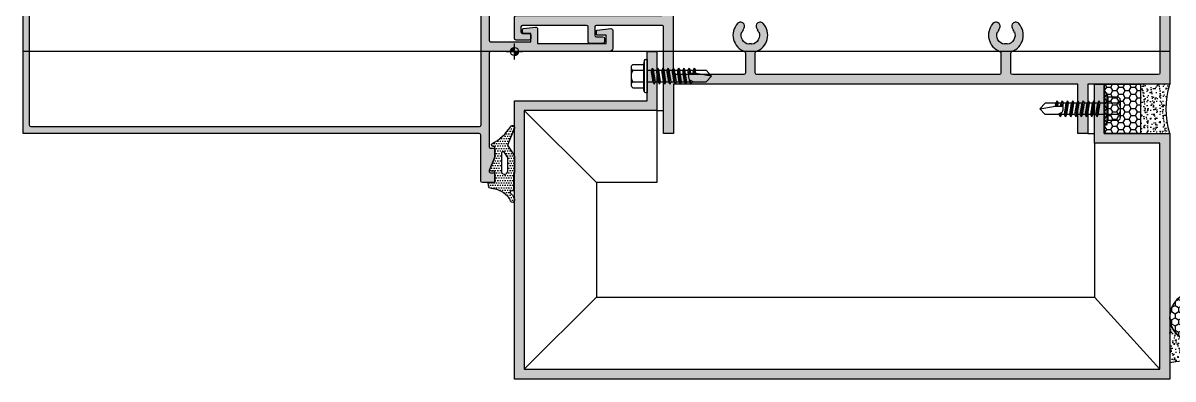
# Model space of a CAD drawing. Header units: millimetres. Extents: x 434053 to 1059003, y -2417481 to 936527.
# Drawn here: x 658661.3 to 659012.4, y -2246851.7 to -2246743 of the extents above; entities that cross this region are included whole.
import ezdxf

# ---------------------------------------------------------------- set-up
doc = ezdxf.new("R2010")
doc.units = ezdxf.units.MM
doc.header["$LTSCALE"] = 1000
doc.header["$MEASUREMENT"] = 0
doc.linetypes.add('CENTER', pattern=[2, 1.25, -0.25, 0.25, -0.25])
doc.linetypes.add('HIDDEN', pattern=[9.524999999999999, 6.35, -3.175])
for name, color, linetype in [('ALUM', 1, 'Continuous'), ('ALUM-V', 11, 'Continuous'), ('ELASTOMER', 6, 'Continuous'), ('ELASTOMER-V', 241, 'Continuous'), ('EXTRUSION1', 4, 'Continuous'), ('FASTENER', 191, 'Continuous'), ('GRID', 8, 'CENTER'), ('HZHZNEWPLOTLAYER#@$TT', 7, 'Continuous'), ('SFC-ELASTOMER', 6, 'Continuous'), ('SFC-ELASTOMER-V', 241, 'Continuous'), ('SILICONE', 8, 'Continuous'), ('型材断面填充', 254, 'Continuous'), ('铝板断面填充', 14, 'Continuous')]:
    doc.layers.add(name, color=color, linetype=linetype)
pattern_1 = [(45, (-5.177405079579821, -3.521739121779553), (-0.04419417382415922, 0.04419417382415922), [])]

# ---------------------------------------------------------------- blocks, each defined once
blk = doc.blocks.new('20211008-LC04')
at = {"layer": '型材断面填充', "linetype": 'ByBlock'}
h = blk.add_hatch(color=256, dxfattribs=at)
edge = h.paths.add_edge_path(flags=16)
edge.add_line((139.7340438328574, 22.50000195260873), (139.7340438328574, -22.50000195260145))
edge.add_arc((139.2340438328574, -22.50000195260145), 0.5, -90, 0, ccw=False)
edge.add_line((139.2340438328574, -23.00000195260145), (2.5, -23.00000195260145))
edge.add_arc((2.5, -22.50000195260145), 0.5, 180, 270, ccw=False)
edge.add_line((2, -22.50000195260145), (2, 22.50000195260873))
edge.add_arc((2.5, 22.50000195260873), 0.5, 90, 180, ccw=False)
edge.add_line((2.5, 23.00000195260873), (139.2340438328574, 23.00000195260873))
edge.add_arc((139.2340438328574, 22.50000195260873), 0.5, 0, 90, ccw=False)
edge = h.paths.add_edge_path()
edge.add_line((143.6999999999425, 37.00000195266693), (142.7385164807092, 37.00000195255052))
edge.add_arc((142.7385164806874, 36.50000195257599), 0.4999999999745341, 89.99999999749872, 201.8014094837972)
edge.add_line((142.2742781352608, 36.31430661442937), (143.9785430072698, 32.05364443446524))
edge.add_arc((143.6999999999789, 31.94222723151688), 0.3000000000391237, 5.558376869885251e-09, 21.801409492028824, ccw=False)
edge.add_line((144.0000000000182, 31.94222723154598), (144.0000000000036, 29.79999695261722))
edge.add_arc((143.6999999999716, 29.79999695260267), 0.3000000000320142, -89.99999999444162, 2.7791884349426255e-09, ccw=False)
edge.add_line((143.7000000000007, 29.49999695257065), (142.7330229671097, 29.49999695262886))
edge.add_arc((142.7330229670806, 28.99999695261795), 0.5000000000109139, 89.99999999666495, 183.66193703806)
edge.add_line((142.2340438328574, 28.96806227523848), (142.2340438328574, 3.499999999934516))
edge.add_arc((142.7340438328574, 3.499999999934516), 0.5, 180, 270)
edge.add_line((142.7340438328574, 2.999999999934516), (154.9999999999964, 2.999999999938154))
edge.add_line((154.9999999999964, 2.999999999938154), (154.9999999999891, 5.499999999938154))
edge.add_line((154.9999999999891, 5.499999999938154), (152.799999999992, 5.499999999909051))
edge.add_arc((152.8000000000065, 5.799999999926513), 0.3000000000174623, 180, 269.99999999722075, ccw=False)
edge.add_line((152.4999999999891, 5.799999999926513), (152.4999999999891, 6.735424868817063))
edge.add_arc((152.7999999999847, 6.735424868824339), 0.2999999999956344, 97.18075578131072, 180.0000000013896, ccw=False)
edge.add_line((152.7624999999862, 7.033071891313739), (156.4374999999745, 7.496078370753821))
edge.add_arc((156.4999999999891, 6.999999999930878), 0.5000000000001641, 1.6675016922818031e-09, 97.18075578313659, ccw=False)
edge.add_line((156.9999999999891, 6.99999999994543), (156.9999999999964, 2.49999999994543))
edge.add_line((156.9999999999964, 2.49999999994543), (177.9999999999964, 2.499999999996362))
edge.add_line((177.9999999999964, 2.499999999996362), (177.9999999999891, 4.999999999996362))
edge.add_line((177.9999999999891, 4.999999999996362), (175.299999999992, 4.999999999996362))
edge.add_arc((175.2999999999847, 5.299999999991996), 0.2999999999956344, 180.0000000013896, 270.0000000013896, ccw=False)
edge.add_line((174.9999999999891, 5.29999999998472), (174.9999999999891, 6.231671842684591))
edge.add_arc((175.299999999992, 6.231671842702781), 0.3000000000029104, 96.37937020970242, 180.000000003474, ccw=False)
edge.add_line((175.2666666666519, 6.529814239704137), (179.4444446228626, 6.996904014962638))
edge.add_arc((179.4999999999745, 6.499999999996362), 0.5000000000156489, 8.33779267850332e-10, 96.37934963270061, ccw=False)
edge.add_line((179.9999999999891, 6.500000000003638), (179.9999999999964, 1.000000000003638))
edge.add_arc((179.0000000000036, 0.999999999996362), 0.999999999992724, -89.99999999958311, 4.16889633925166e-10, ccw=False)
edge.add_line((179.0000000000109, 3.637978807091713e-12), (142.7340438328429, 3.637978807091713e-12))
edge.add_arc((142.7340438328429, -0.499999999996362), 0.5, 90, 180)
edge.add_line((142.2340438328429, -0.499999999996362), (142.2340438328574, -28.9680622752312))
edge.add_arc((142.7330229670806, -28.99999695261067), 0.500000000009456, 176.33806296194, 270.0000000033351)
edge.add_line((142.7330229671097, -29.49999695262159), (143.7000000000007, -29.49999695256338))
edge.add_arc((143.6999999999716, -29.79999695259539), 0.3000000000320142, -2.7791884349426255e-09, 89.99999999444162, ccw=False)
edge.add_line((144.0000000000036, -29.79999695260994), (144.0000000000182, -31.94222723153871))
edge.add_arc((143.6999999999825, -31.94222723150961), 0.3000000000356522, 338.19859050771316, 359.99999999444157, ccw=False)
edge.add_line((143.9785430072698, -32.05364443445796), (142.2742781352608, -36.31430661442209))
edge.add_arc((142.7385164806874, -36.50000195256871), 0.499999999973781, 158.1985905162028, 270.0000000025013)
edge.add_line((142.7385164807092, -37.00000195254324), (143.6999999999425, -37.00000195265966))
edge.add_arc((143.6999999999935, -37.30000195265529), 0.2999999999956344, 1.2506518487498397e-08, 90.00000000972727, ccw=False)
edge.add_line((143.9999999999891, -37.30000195258981), (144.0000000000182, -39.70000195259854))
edge.add_arc((143.7000000000189, -39.70000195260218), 0.2999999999992724, -90.0000000006948, 6.947971087356564e-10, ccw=False)
edge.add_line((143.7000000000153, -40.00000195260145), (140.2340438328611, -40.00000195260145))
edge.add_arc((140.2340438328611, -39.50000195260145), 0.5, 180, 270, ccw=False)
edge.add_line((139.7340438328611, -39.50000195260145), (139.7340438328574, -25.50000195259054))
edge.add_arc((139.2340438328574, -25.50000195259054), 0.5, 0, 90)
edge.add_line((139.2340438328574, -25.00000195259054), (0, -25.00000195260145))
edge.add_line((0, -25.00000195260145), (0, 25.00000195260873))
edge.add_line((0, 25.00000195260873), (139.2340438328647, 25.00000195260873))
edge.add_arc((139.2340438328647, 25.50000195260873), 0.5, 270, 360)
edge.add_line((139.7340438328647, 25.50000195260873), (139.7340438328611, 39.50000195260145))
edge.add_arc((140.2340438328611, 39.50000195260145), 0.5, 90, 180, ccw=False)
edge.add_line((140.2340438328611, 40.00000195260145), (143.7000000000153, 40.00000195260873))
edge.add_arc((143.7000000000189, 39.70000195260945), 0.2999999999992724, -6.947971087356564e-10, 90.0000000006948, ccw=False)
edge.add_line((144.0000000000182, 39.70000195260582), (143.9999999999891, 37.30000195259709))
edge.add_arc((143.6999999999935, 37.30000195266257), 0.2999999999956344, 269.9999999902727, 359.99999998749354, ccw=False)
at = {"color": 0, "linetype": 'ByBlock'}
for points in [[(143.6999999999425, 37.00000195266693), (142.7385164807092, 37.00000195255052, 0.5305984520671995), (142.2742781352608, 36.31430661442937), (143.9785430072698, 32.05364443446524, -0.09541457240028152), (144.0000000000182, 31.94222723154598), (144.0000000000036, 29.79999695261722, -0.4142135623588879), (143.7000000000007, 29.49999695257065), (142.7330229671097, 29.49999695262886, 0.433059539110508), (142.2340438328574, 28.96806227523848), (142.2340438328574, 3.499999999934516, 0.414213562373095), (142.7340438328574, 2.999999999934516), (154.9999999999964, 2.999999999938154), (154.9999999999891, 5.499999999938154), (152.799999999992, 5.499999999909051, -0.4142135623588877), (152.4999999999891, 5.799999999926513), (152.4999999999891, 6.735424868817063, -0.3779644730168928), (152.7624999999862, 7.033071891313739), (156.4374999999745, 7.496078370753821, -0.4514162296451933), (156.9999999999891, 6.99999999994543), (156.9999999999964, 2.49999999994543), (177.9999999999964, 2.499999999996362), (177.9999999999891, 4.999999999996362), (175.299999999992, 4.999999999996362, -0.4142135623730949), (174.9999999999891, 5.29999999998472), (174.9999999999891, 6.231671842684591, -0.3819660112611774), (175.2666666666519, 6.529814239704137), (179.4444446228626, 6.996904014962638, -0.4472134877612622), (179.9999999999891, 6.500000000003638), (179.9999999999964, 1.000000000003638, -0.414213562373095), (179.0000000000109, 3.637978807091713e-12), (142.7340438328429, 3.637978807091713e-12, 0.4142135623735267), (142.2340438328429, -0.499999999996362), (142.2340438328574, -28.9680622752312, 0.4330595391105082), (142.7330229671097, -29.49999695262159), (143.7000000000007, -29.49999695256338, -0.4142135623588882), (144.0000000000036, -29.79999695260994), (144.0000000000182, -31.94222723153871, -0.09541457240141751), (143.9785430072698, -32.05364443445796), (142.2742781352608, -36.31430661442209, 0.5305984520671994), (142.7385164807092, -37.00000195254324), (143.6999999999425, -37.00000195265966, -0.4142135623588878), (143.9999999999891, -37.30000195258981), (144.0000000000182, -39.70000195259854, -0.4142135623801987), (143.7000000000153, -40.00000195260145), (140.2340438328611, -40.00000195260145, -0.4142135623729884), (139.7340438328611, -39.50000195260145), (139.7340438328574, -25.50000195259054, 0.4142135623730185), (139.2340438328574, -25.00000195259054), (0, -25.00000195260145), (0, 25.00000195260873), (139.2340438328647, 25.00000195260873, 0.4142135623732072), (139.7340438328647, 25.50000195260873), (139.7340438328611, 39.50000195260145, -0.4142135623726644), (140.2340438328611, 40.00000195260145), (143.7000000000153, 40.00000195260873, -0.4142135623801985), (144.0000000000182, 39.70000195260582), (143.9999999999891, 37.30000195259709, -0.4142135623588879)], [(139.7340438328574, 22.50000195260873), (139.7340438328574, -22.50000195260145, -0.414213562373095), (139.2340438328574, -23.00000195260145), (2.5, -23.00000195260145, -0.414213562373095), (2, -22.50000195260145), (2, 22.50000195260873, -0.414213562373095), (2.5, 23.00000195260873), (139.2340438328574, 23.00000195260873, -0.414213562373095)]]:
    blk.add_lwpolyline(points, format="xyb", close=True, dxfattribs=at)
blk = doc.blocks.new('WP')
at = {"linetype": 'ByBlock'}
h = blk.add_hatch(dxfattribs=at)
h.set_pattern_fill('ANSI31', color=0, scale=0.5, style=0)
h.set_pattern_definition(pattern_1)
h.paths.add_polyline_path([(0, 1.25, 0.4142135623730949), (-1.249999999999999, 0), (0, -4.440892098500626e-16)])
h = blk.add_hatch(dxfattribs=at)
h.set_pattern_fill('ANSI31', color=0, scale=0.5, style=0)
h.set_pattern_definition(pattern_1)
h.paths.add_polyline_path([(8.881784197001252e-16, -1.25, 0.414213562373095), (1.250000000000001, -4.440892098500626e-16), (0, -4.440892098500626e-16)])
at = {"color": 0, "linetype": 'ByBlock'}
for p, q in [((-2.449999999999999, 0), (2.450000000000001, -4.440892098500626e-16)), ((0, -2.45), (0, 2.45))]:
    blk.add_line(p, q, dxfattribs=at)
blk.add_circle((8.881784197001252e-16, 0), 1.25, dxfattribs=at)
blk = doc.blocks.new('1902-190121-05')
at = {"layer": 'SFC-ELASTOMER-V'}
h = blk.add_hatch(dxfattribs=at)
h.set_pattern_fill('DOTS', color=256, scale=12, style=0)
h.set_pattern_definition([(0, (-98970.10255684076, 48449.73687001361), (0.375, 0.75), [0, -0.75])])
edge = h.paths.add_edge_path(flags=16)
edge.add_arc((2.999999999985448, 3.791658648551673), 1.000000000015246, 340.0515564116253, 360.0000000004169)
edge.add_line((4, 3.791658648558951), (4, 7.216346523804531))
edge.add_arc((3, 7.216346523804531), 1, 0, 32.51252295697732)
edge.add_line((3.843273989798035, 7.753830456713329), (2.921636994899017, 9.199813226143304))
edge.add_arc((2.5, 8.931071259692542), 0.4999999999992967, 32.51252295662578, 180)
edge.add_line((2, 8.931071259692542), (2, 3.445267455579597))
edge.add_arc((2.945267455579596, 3.445267455586872), 0.9452674555795963, 180.0000000004409, 344.0436198039462)
edge.add_arc((7.699999999938881, 2.085786437615751), 3.999999999945567, 160.0515564106914, 164.0436198036153, ccw=False)
edge = h.paths.add_edge_path()
edge.add_line((5.700274632123183, -2.5), (5.200274632123182, -2.5))
edge.add_arc((5.200274632123182, -3), 0.5, 90, 226.5750977282379)
edge.add_line((4.856573014825698, -3.363137987907975), (5.062209703814004, -3.557768307342484))
edge.add_arc((2.810392732513719, -5.996731531093245), 3.319521242445166, 16.082535006494084, 47.284695968269205, ccw=False)
edge.add_line((6, -5.077151867197244), (6, -5.527873661361808))
edge.add_arc((5.410320230555952, -5.495178773468069), 0.5905854605270673, 194.2601061977674, 356.8264757791229, ccw=False)
edge.add_arc((1.382684606796829, -6.820965289363812), 3.651283331540185, 18.86014357712771, 46.15869214434805)
edge.add_line((3.911794761312193, -4.18743689697294), (2.694840154203119, -3.144319681021444))
edge.add_arc((6.849778326155501, 3.942639481640071), 8.215138549408584, 234.2773992741729, 239.61778233818382, ccw=False)
edge.add_line((2.053275226047844, -2.726847709789581), (0.4342153403558768, -2.061742001620586))
edge.add_arc((-1.814379726623883, -11.80565395856683), 9.999999999998288, 77.00538320812723, 85.15038797391819)
edge.add_arc((-0.8844323758821699, -0.8450336328387493), 0.9999999999970132, 188.5307656098657, 265.15038797390406, ccw=False)
edge.add_line((-1.873368728745844, -0.9933740857668452), (-2.022374841617419, 0))
edge.add_line((-2.022374841617419, 0), (0, 0))
edge.add_line((0, 0), (0, 3.5))
edge.add_line((0, 3.5), (-1, 3.5))
edge.add_arc((-1, 4), 0.5, 157.3801350519596, 270, ccw=False)
edge.add_line((-1.461538461531745, 4.192307692304892), (0, 7.5))
edge.add_line((0, 7.5), (0, 11))
edge.add_line((0, 11), (-0.5, 11))
edge.add_arc((-0.5, 11.5), 0.5, 143.130102353489, 270, ccw=False)
edge.add_arc((-8.48604476766195, 25.71938799749478), 15.85236378089338, 298.5903152219879, 327.3087335570696)
edge.add_arc((5.275992096416302, 16.88727938233205), 0.5000000004721561, 89.99999989828092, 147.308733456111, ccw=False)
edge.add_line((5.275992097303967, 17.38727938281227), (5.5, 17.38727938281227))
edge.add_arc((5.5, 16.88727938281227), 0.5, 0, 90, ccw=False)
edge.add_line((6, 16.88727938281227), (6, 16.57181067422061))
edge.add_arc((5.499999999985448, 16.57181067423517), 0.500000000014552, 337.765229581395, 359.9999999983325, ccw=False)
edge.add_line((5.962820559259852, 16.3826093795069), (4.010239718350931, 11.60624377280328))
edge.add_arc((4.473060277596232, 11.41704247808229), 0.4999999999842318, 157.7652295809047, 212.5125229568189)
edge.add_line((4.051423282711767, 11.14830051163881), (5.921636994899018, 8.214068468187177))
edge.add_arc((5.5, 7.945326501729141), 0.5000000000032073, -8.33779267850332e-10, 32.51252295732888, ccw=False)
edge.add_line((6, 7.945326501721864), (6, 2.985786437631758))
edge.add_arc((5.5, 2.985786437639034), 0.5, 323.13010235348895, 359.9999999991662, ccw=False)
edge.add_arc((6.700000000011643, 2.08578643763758), 1.000000000013095, 143.1301023548229, 180.0000000004169)
edge.add_line((5.699999999997088, 2.085786437630304), (5.699999999997088, -2.499999999992724))
at = {"color": 0, "linetype": 'ByBlock'}
blk.add_lwpolyline([(5.700274632123183, -2.5), (5.200274632123182, -2.5, 0.6781657042072787), (4.856573014825698, -3.363137987907975), (5.062209703814004, -3.557768307342484, -0.1369925665543304), (6, -5.077151867197244), (6, -5.527873661361808, -0.8583636528139141), (4.837932198410272, -5.640654293129045), (4.837932198410272, -5.640654293129045, 0.1196789164036482), (3.911794761312193, -4.18743689697294), (2.694840154203119, -3.144319681021444, -0.023306035294527), (2.053275226047844, -2.726847709789581), (0.434215340355877, -2.061742001620586, 0.0355542577770579), (-0.9689730441314168, -1.841453662447746, -0.3473545955404444), (-1.873368728745844, -0.9933740857668452), (-2.022374841617419, 0), (0, 0), (0, 3.5), (-1, 3.5, -0.5351837584879964), (-1.461538461531745, 4.192307692304892), (0, 7.5), (0, 11), (-0.5, 11, -0.6180339887539168), (-0.8999999999941792, 11.80000000000291, 0.125967746607834), (4.855195536176325, 17.15733540496876, -0.2554021300214613), (5.275992097303967, 17.38727938281227), (5.5, 17.38727938281227, -0.4142135623730951), (6, 16.88727938281227), (6, 16.57181067422061, -0.0973230273531179), (5.962820559259852, 16.3826093795069), (4.010239718350931, 11.60624377280328, 0.2435300941548702), (4.051423282711767, 11.14830051163881), (5.921636994899018, 8.214068468187177, -0.1428220295938806), (6, 7.945326501721864), (6, 2.985786437631758, -0.1622776601676325), (5.899999999994179, 2.685786437636124, 0.1622776601672591), (5.699999999997088, 2.085786437630304), (5.699999999997088, -2.499999999992724)], format="xyb", dxfattribs=at)
blk.add_lwpolyline([(3.940000000002328, 3.450484206368855, 0.0872619888188986), (4, 3.791658648558951), (4, 7.216346523804531, 0.1428220295893762), (3.843273989798035, 7.753830456713329), (2.921636994899017, 9.199813226143304, 0.7500537688432675), (2, 8.931071259692542), (2, 3.445267455579596, 0.8696209430341955), (3.854114949586802, 3.185408272176573, -0.0174204244168828)], format="xyb", close=True, dxfattribs=at)
blk = doc.blocks.new('20221117-LC01')
at = {"layer": '型材断面填充', "linetype": 'ByBlock'}
h = blk.add_hatch(color=256, dxfattribs=at)
edge = h.paths.add_edge_path(flags=16)
edge.add_line((-52.19070570530312, 52.25612143793842), (-52.07334647107928, 52.34953883537673))
edge.add_arc((-49.99999999988256, 53.999912856727), 2.649999999994664, 201.4803757469635, 218.519624255128, ccw=False)
edge.add_line((-52.46593906368071, 53.02952915240894), (-52.6055205201119, 52.97460177293397))
edge.add_arc((-49.99999999984645, 53.99991285668836), 2.799999999998914, 98.51962425418759, 201.4803757457533, ccw=False)
edge.add_line((-50.41481481466326, 56.76901535919751), (-50.39259259244136, 56.62067058225512))
edge.add_arc((-49.9999999998472, 53.99991285667056), 2.649999999994514, 81.48037574580502, 98.51962425419498, ccw=False)
edge.add_line((-49.60740740725305, 56.62067058225512), (-49.58518518503115, 56.76901535919751))
edge.add_arc((-49.99999999982613, 53.99991285670097), 2.799999999983217, -21.48037574615688, 81.48037574621588, ccw=False)
edge.add_line((-47.39447947958251, 52.97460177293397), (-47.53406093602825, 53.02952915240894))
edge.add_arc((-49.99999999980949, 53.99991285667286), 2.649999999959103, 321.48037574575596, 338.51962425399176, ccw=False)
edge.add_line((-47.92665352861513, 52.34953883537673), (-47.80929429439129, 52.25612143793842))
edge.add_arc((-49.99999999964444, 53.99991285673622), 2.79999999987528, 317.97740866379485, 321.48037574260235, ccw=False)
edge.add_arc((-46.99133221672788, 51.28874739316596), 1.249999999978577, 137.9774086667926, 209.9999999999883)
edge.add_arc((-46.99133221671187, 51.28874739317839), 1.249999999998662, 210.0000000001148, 317.9774086807744)
edge.add_arc((-50.00000000000162, 53.99991285564077), 5.299999999388103, 317.9774086801046, 385.5332289988331)
edge.add_arc((-44.76645435967911, 56.49991286036273), 0.5000000000040166, 90.00000000137692, 205.5332289966221, ccw=False)
edge.add_line((-44.76645435969112, 56.99991286036675), (-3.500000000130967, 56.99991286036675))
edge.add_arc((-3.500000000130967, 56.49991286036675), 0.5, 0, 90, ccw=False)
edge.add_line((-3.000000000130967, 56.49991286036675), (-3.000000000130967, 3.500000000058208))
edge.add_arc((-3.500000000130967, 3.500000000058208), 0.5, -90, 0, ccw=False)
edge.add_line((-3.500000000130967, 3.000000000058208), (-47.99999999985448, 2.999999998748535))
edge.add_arc((-47.99999999986176, 3.499999998755811), 0.500000000007276, 180.0000000008338, 270.0000000008338, ccw=False)
edge.add_line((-48.49999999986903, 3.499999998748535), (-48.49999999988358, 9.555738808587193))
edge.add_arc((-48.00000002585563, 9.555738771377017), 0.499999974027952, 110.1712672739067, 179.9999957360277, ccw=False)
edge.add_arc((-50.00000000001402, 15.00000178802508), 5.299999999340619, 290.1712715388159, 402.0225913200655)
edge.add_arc((-46.99133221677918, 17.71116725046793), 1.250000000005042, 42.02259131892658, 149.9999999985439)
edge.add_arc((-46.9913322167717, 17.71116725051041), 1.249999999990285, 150.0000000004018, 222.0225913328172)
edge.add_arc((-49.99999999979654, 15.00000178685909), 2.799999999998279, 38.51962425747462, 42.02259133612819, ccw=False)
edge.add_line((-47.8092942944495, 16.74379320573644), (-47.92665352867334, 16.65037580826902))
edge.add_arc((-49.9999999998677, 15.00000178697288), 2.649999999959111, 21.480375746008292, 38.51962425424398, ccw=False)
edge.add_line((-47.53406093608646, 15.97038549123681), (-47.39447947962617, 16.02531287071179))
edge.add_arc((-49.99999999984898, 15.00000178695561), 2.799999999959896, -81.48037574687612, 21.480375746106688, ccw=False)
edge.add_line((-49.58518518508936, 12.23089928447735), (-49.60740740731126, 12.37924406139064))
edge.add_arc((-49.99999999990541, 15.00000178694608), 2.64999999996573, 261.4803757457118, 278.5196242542882, ccw=False)
edge.add_line((-50.39259259249957, 12.37924406139064), (-50.41481481472147, 12.23089928444824))
edge.add_arc((-49.99999999990806, 15.00000178696329), 2.800000000004244, 158.5196242537792, 261.48037574589915, ccw=False)
edge.add_line((-52.6055205201701, 16.02531287074089), (-52.46593906373892, 15.97038549123681))
edge.add_arc((-49.99999999991894, 15.00000178690615), 2.65000000001959, 141.4803757449527, 158.5196242529557, ccw=False)
edge.add_line((-52.07334647113748, 16.65037580826902), (-52.19070570536132, 16.74379320573644))
edge.add_arc((-50.00000000044865, 15.00000178648332), 2.799999999892454, 137.9774086547765, 141.4803757309738, ccw=False)
edge.add_arc((-53.0086677830547, 17.71116725047161), 1.250000000010566, 317.9774086632315, 390.000000001115)
edge.add_arc((-53.00866778305939, 17.7111672504969), 1.250000000001991, 30.00000000000391, 137.9774086683682)
edge.add_arc((-50.00000000753166, 15.00000181781093), 5.299999973692144, 137.9774088601386, 249.8287286552165)
edge.add_arc((-51.99999999987613, 9.555738807491414), 0.5000000000070964, 2.1701112018490676e-09, 69.8287284631283, ccw=False)
edge.add_line((-51.49999999986903, 9.555738807510352), (-51.49999999986903, 3.499999998428393))
edge.add_arc((-51.99999999987631, 3.499999998435669), 0.500000000007276, 269.9999999991662, 359.9999999991662, ccw=False)
edge.add_line((-51.99999999988358, 2.999999998428393), (-126.0000005534239, 3.000000000582077))
edge.add_arc((-126.0000005534239, 3.500000000567525), 0.4999999999854481, 180.0000000016675, 270, ccw=False)
edge.add_line((-126.5000005534093, 3.500000000552973), (-126.5000005534093, 9.555738810246112))
edge.add_arc((-126.000000579395, 9.555738773016365), 0.4999999740142883, 110.1712672728138, 179.9999957337851, ccw=False)
edge.add_arc((-128.0000005535688, 15.00000178965535), 5.29999999935104, 290.1712715391082, 402.0225913199574)
edge.add_arc((-124.9913327703196, 17.71116725209927), 1.250000000004143, 42.02259131887013, 149.9999999986005)
edge.add_arc((-124.9913327702976, 17.71116725214175), 1.250000000001993, 150.0000000007919, 222.0225913324272)
edge.add_arc((-128.0000005533368, 15.0000017884889), 2.799999999998269, 38.51962425747479, 42.022591336128414, ccw=False)
edge.add_line((-125.8092948479898, 16.74379320736625), (-125.9266540822136, 16.65037580989883))
edge.add_arc((-128.0000005533971, 15.000001788609), 2.649999999946643, 21.48037574596799, 38.519624254284395, ccw=False)
edge.add_line((-125.5340614896268, 15.97038549286663), (-125.3944800331665, 16.0253128723416))
edge.add_arc((-128.0000005533893, 15.00000178858542), 2.799999999959909, -81.48037574687572, 21.480375746106688, ccw=False)
edge.add_line((-127.5851857386297, 12.23089928610716), (-127.6074079608516, 12.37924406302045))
edge.add_arc((-128.0000005534457, 15.0000017885759), 2.64999999996573, 261.4803757457118, 278.5196242542882, ccw=False)
edge.add_line((-128.3925931460399, 12.37924406302045), (-128.4148153682618, 12.23089928607806))
edge.add_arc((-128.0000005534593, 15.0000017885868), 2.799999999996395, 158.5196242535775, 261.4803757461008, ccw=False)
edge.add_line((-130.6055210737104, 16.02531287237071), (-130.4659396172792, 15.97038549286663))
edge.add_arc((-128.0000005534592, 15.00000178853596), 2.65000000001959, 141.4803757449527, 158.5196242529557, ccw=False)
edge.add_line((-130.0733470246778, 16.65037580989883), (-130.1907062589016, 16.74379320736625))
edge.add_arc((-128.000000553989, 15.00000178811313), 2.799999999892443, 137.9774086547763, 141.4803757309736, ccw=False)
edge.add_arc((-131.008668336595, 17.71116725210143), 1.250000000010571, 317.9774086632317, 390.0000000011149)
edge.add_arc((-131.0086683365995, 17.71116725212823), 1.250000000001085, 29.9999999999476, 137.9774086684251)
edge.add_arc((-128.0000005535314, 15.0000017886276), 5.299999999920967, 137.9774086672504, 249.8287286546033)
edge.add_arc((-130.0000005534212, 9.555738753132236), 0.5000000000118248, 1.3935732567915693e-09, 69.82872865283451, ccw=False)
edge.add_line((-129.5000005534093, 9.555738753144396), (-129.5000005534093, 3.500000000058208))
edge.add_arc((-130.0000005534093, 3.500000000058208), 0.5, -90, 0, ccw=False)
edge.add_line((-130.0000005534093, 3.000000000058208), (-151.0000184337841, 3.000000000058208))
edge.add_arc((-151.0000184337841, 3.500000000058208), 0.5, 180, 270, ccw=False)
edge.add_line((-151.5000184337841, 3.500000000058208), (-151.5000184337841, 47.61162679528934))
edge.add_arc((-151.0000184337687, 47.61162679529092), 0.5000000000154614, 119.74488129774329, 180.0000000001816, ccw=False)
edge.add_line((-151.2480879029608, 48.04574836636311), (-146.7519238803216, 50.6149849507201))
edge.add_arc((-146.9999933494793, 51.04910652177232), 0.4999999999810683, 299.7448812954569, 359.9999999991344)
edge.add_line((-146.4999933494983, 51.04910652176477), (-146.4999933494983, 56.49991286036675))
edge.add_arc((-145.9999933494983, 56.49991286036675), 0.5, 90, 180, ccw=False)
edge.add_line((-145.9999933494983, 56.99991286036675), (-133.2335461947514, 56.99991286036675))
edge.add_arc((-133.2335461947417, 56.49991286098562), 0.4999999993811244, -25.53322897676611, 90.0000000011106, ccw=False)
edge.add_arc((-128.0000005534539, 53.9999128583355), 5.299999999989003, 154.466771024002, 222.0225913320797)
edge.add_arc((-131.0086683366309, 51.28874739483512), 1.249999999988414, 222.0225913320838, 330.0000000012701)
edge.add_arc((-131.008668336611, 51.28874739487598), 1.249999999991583, 329.9999999991913, 402.0225913366996)
edge.add_arc((-128.0000005536208, 53.99991285855429), 2.799999999989313, 218.5196242589414, 222.0225913352795, ccw=False)
edge.add_line((-130.1907062589162, 52.25612143962644), (-130.0733470246923, 52.34953883706476))
edge.add_arc((-128.0000005534956, 53.99991285841502), 2.649999999994664, 201.4803757469635, 218.519624255128, ccw=False)
edge.add_line((-130.4659396172938, 53.02952915409696), (-130.605521073725, 52.97460177462199))
edge.add_arc((-128.0000005534595, 53.99991285837638), 2.799999999998901, 98.5196242541873, 201.4803757457535, ccw=False)
edge.add_line((-128.4148153682763, 56.76901536088553), (-128.392593146069, 56.62067058394314))
edge.add_arc((-128.0000005534675, 53.99991285832948), 2.650000000024374, 81.48037574574272, 98.51962425425728, ccw=False)
edge.add_line((-127.6074079608661, 56.62067058394314), (-127.5851857386588, 56.76901536088553))
edge.add_arc((-128.0000005534494, 53.99991285838149), 2.799999999989989, -21.480375745937692, 81.48037574632639, ccw=False)
edge.add_line((-125.3944800331956, 52.97460177462199), (-125.5340614896413, 53.02952915409696))
edge.add_arc((-128.0000005534226, 53.99991285836089), 2.649999999959103, 321.48037574575596, 338.51962425399176, ccw=False)
edge.add_line((-125.9266540822282, 52.34953883706476), (-125.8092948480044, 52.25612143962644))
edge.add_arc((-128.0000005537574, 53.99991285843007), 2.800000000270058, 317.97740867011214, 321.4803757488802, ccw=False)
edge.add_arc((-124.991332770354, 51.2887473948387), 1.249999999959587, 137.9774086668614, 209.9999999996821)
edge.add_arc((-124.9913327703249, 51.28874739486641), 1.249999999998662, 210.0000000001148, 317.9774086807744)
edge.add_arc((-128.0000005536015, 53.9999128573193), 5.299999999371956, 317.9774086800853, 385.5332289805501)
edge.add_arc((-122.7664549125267, 56.49991286038267), 0.4999999999840694, 89.99999999737992, 205.5332289817667, ccw=False)
edge.add_line((-122.7664549125038, 56.99991286036675), (-55.23354564033798, 56.99991286039585))
edge.add_arc((-55.23354564036548, 56.49991286097539), 0.4999999994204671, -25.533228991792214, 89.999999996849, ccw=False)
edge.add_arc((-49.99999999984325, 53.99991285668011), 5.299999999967937, 154.466771005804, 222.0225913323363)
edge.add_arc((-53.008667782985, 51.28874739315189), 1.249999999974935, 222.0225913311403, 330.0000000006601)
edge.add_arc((-53.00866778298244, 51.28874739317882), 1.24999999998618, 329.9999999995323, 402.022591337487)
edge.add_arc((-50.00000000001621, 53.99991285685908), 2.799999999978202, 218.5196242589345, 222.0225913352865, ccw=False)
edge = h.paths.add_edge_path()
edge.add_line((-25.00000000000005, -4.294927551200242e-12), (-24.99999999999723, -15.00000000000486))
edge.add_line((-24.99999999999723, -15.00000000000486), (-27.99999999999723, -15.00000000000486))
edge.add_line((-27.99999999999723, -15.00000000000486), (-27.99999999999721, -4.860112312599085e-12))
edge.add_line((-27.99999999999721, -4.860050415273591e-12), (-151.5000184337841, -2.854039278130125e-11))
edge.add_line((-151.5000184337841, -2.854039278130124e-11), (-151.5000184337841, -15.00000000002582))
edge.add_line((-151.5000184337841, -15.00000000002582), (-154.5000156970927, -15.00000000002638))
edge.add_line((-154.5000156970927, -15.00000000002638), (-154.5000184336532, 17.4999190227536))
edge.add_arc((-155.0000184336604, 17.49991894457344), 0.5000000000072821, 8.958786128004374e-06, 90.00001742982236)
edge.add_line((-155.0000185857643, 17.99991894458071), (-175.0000185856916, 17.99991286030854))
edge.add_arc((-175.0000184335731, 17.49991286030128), 0.5000000000072884, 90.00001743148987, 179.9999999991675)
edge.add_line((-175.5000184335804, 17.49991286030854), (-175.5000184335804, 14.99991286030854))
edge.add_arc((-175.0000184335804, 14.99991286030854), 0.5, 180, 270)
edge.add_line((-175.0000184335804, 14.49991286030854), (-173.0000184335804, 14.49991286030854))
edge.add_arc((-173.0000184335804, 13.99991286030854), 0.5, 0, 90, ccw=False)
edge.add_line((-172.5000184335804, 13.99991286030854), (-172.5000184335804, 12.99991286030854))
edge.add_arc((-173.0000184335804, 12.99991286030854), 0.5, -90, 0, ccw=False)
edge.add_line((-173.0000184335804, 12.49991286030854), (-177.0000184335804, 12.49991286030854))
edge.add_arc((-177.0000184335804, 12.99991286030854), 0.5, 180, 270, ccw=False)
edge.add_line((-177.5000184335804, 12.99991286030854), (-177.5000184335804, 17.49991286030854))
edge.add_arc((-178.0000184335804, 17.49991286030854), 0.5, 0, 90)
edge.add_line((-178.0000184335804, 17.99991286030854), (-197.5000184335804, 17.99991286030854))
edge.add_arc((-197.5000184335804, 17.49991286030854), 0.5, 90, 180)
edge.add_line((-198.0000184335804, 17.49991286030854), (-198.0000184335804, 15.99991286030854))
edge.add_arc((-197.5000184335804, 15.99991286030854), 0.5, 180, 270)
edge.add_line((-197.5000184335804, 15.49991286030854), (-195.5000184335804, 15.49991286030854))
edge.add_arc((-195.5000184335804, 14.99991286030854), 0.5, 0, 90, ccw=False)
edge.add_line((-195.0000184335804, 14.99991286030854), (-195.0000184335804, 13.99991286030854))
edge.add_arc((-195.5000184335804, 13.99991286030854), 0.5, -90, 0, ccw=False)
edge.add_line((-195.5000184335804, 13.49991286030854), (-199.5000184335804, 13.49991286030854))
edge.add_arc((-199.5000184335804, 13.99991286030854), 0.5, 180, 270, ccw=False)
edge.add_line((-200.0000184335804, 13.99991286030854), (-200.0000184335804, 20.49991286030854))
edge.add_arc((-199.5000184335804, 20.49991286030854), 0.5, 90.00000795410222, 180.0000000000004, ccw=False)
edge.add_line((-199.500018502993, 20.99991286030854), (-155.0000183625962, 20.99991598445922))
edge.add_arc((-155.0000184320161, 21.49991598446649), 0.5000000000072772, 270.0000079549359, 359.9999999991666)
edge.add_line((-154.5000184320088, 21.49991598445922), (-154.5000184320088, 51.99991071177647))
edge.add_arc((-153.5000184320088, 51.99991071177647), 1, 89.99999999583122, 180, ccw=False)
edge.add_line((-153.500018431936, 52.99991071177647), (-153.2999933476967, 52.99991071174736))
edge.add_arc((-153.2999933477258, 52.699910711759), 0.2999999999883585, 0, 89.99999999444162, ccw=False)
edge.add_line((-152.9999933477375, 52.699910711759), (-152.9999933477229, 51.99991071174736))
edge.add_arc((-152.4999933477229, 51.99991071174736), 0.5, 180, 270)
edge.add_line((-152.4999933477229, 51.49991071174736), (-151.3827755662787, 51.49991071174736))
edge.add_arc((-151.382775566246, 51.99991071174833), 0.5000000000009734, 269.9999999962448, 299.7448812942469)
edge.add_line((-151.1347060970875, 51.56578914067359), (-149.7519238785317, 52.35595040844055))
edge.add_arc((-149.9999933477311, 52.7900719795002), 0.5000000000081936, 299.7448812991798, 360.0000000016179)
edge.add_line((-149.4999933477229, 52.79007197951432), (-149.4999933477229, 57.2097494440095))
edge.add_arc((-149.9999933477166, 57.20974944399462), 0.4999999999936904, 1.705795086784039e-09, 60.25511870370453)
edge.add_line((-149.7519238785462, 57.64387101505417), (-151.134706097102, 58.43403228282114))
edge.add_arc((-151.3827755662605, 57.99991071174639), 0.5000000000009773, 60.25511870575306, 90.00000000208767)
edge.add_line((-151.3827755662787, 58.49991071174736), (-152.4999933477229, 58.49991071174736))
edge.add_arc((-152.4999933477229, 57.99991071174736), 0.5, 90, 180)
edge.add_line((-152.9999933477229, 57.99991071174736), (-152.9999933477229, 57.29991071173572))
edge.add_arc((-153.2999933477113, 57.29991071173572), 0.2999999999883585, -90.00000000555838, 0, ccw=False)
edge.add_line((-153.2999933477404, 56.99991071174736), (-153.4999933477957, 56.99991071174736))
edge.add_arc((-153.4999933477229, 57.99991071174736), 1, 180, 269.99999999583116, ccw=False)
edge.add_line((-154.4999933477229, 57.99991071174736), (-154.499993347752, 59.99991286004661))
edge.add_line((-154.499993347752, 59.99991286004661), (0, 59.99991286030854))
edge.add_line((0, 59.99991286030854), (0, 0))
edge.add_line((0, 0), (-25.00000000000005, -4.294927551200242e-12))
at = {"color": 0, "linetype": 'ByBlock'}
for points in [[(-25.00000000000005, -4.294927551200242e-12), (-24.99999999999723, -15.00000000000486), (-27.99999999999723, -15.00000000000486), (-27.99999999999721, -4.860050415273591e-12), (-151.5000184337841, -2.854039278130124e-11), (-151.5000184337841, -15.00000000002582), (-154.5000156970927, -15.00000000002638), (-154.5000184336532, 17.4999190227536, 0.4142136056766137), (-155.0000185857643, 17.99991894458071), (-175.0000185856916, 17.99991286030854, 0.4142134732599132), (-175.5000184335804, 17.49991286030854), (-175.5000184335804, 14.99991286030854, 0.414213562373095), (-175.0000184335804, 14.49991286030854), (-173.0000184335804, 14.49991286030854, -0.414213562373095), (-172.5000184335804, 13.99991286030854), (-172.5000184335804, 12.99991286030854, -0.414213562373095), (-173.0000184335804, 12.49991286030854), (-177.0000184335804, 12.49991286030854, -0.414213562373095), (-177.5000184335804, 12.99991286030854), (-177.5000184335804, 17.49991286030854, 0.414213562373095), (-178.0000184335804, 17.99991286030854), (-197.5000184335804, 17.99991286030854, 0.414213562373095), (-198.0000184335804, 17.49991286030854), (-198.0000184335804, 15.99991286030854, 0.414213562373095), (-197.5000184335804, 15.49991286030854), (-195.5000184335804, 15.49991286030854, -0.414213562373095), (-195.0000184335804, 14.99991286030854), (-195.0000184335804, 13.99991286030854, -0.414213562373095), (-195.5000184335804, 13.49991286030854), (-199.5000184335804, 13.49991286030854, -0.414213562373095), (-200.0000184335804, 13.99991286030854), (-200.0000184335804, 20.49991286030854, -0.4142135217121151), (-199.500018502993, 20.99991286030854), (-155.0000183625962, 20.99991598445922, 0.4142135217035907), (-154.5000184320088, 21.49991598445922), (-154.5000184320088, 51.99991071177647, -0.4142135623944058), (-153.500018431936, 52.99991071177647), (-153.2999933476967, 52.99991071174736, -0.4142135623446807), (-152.9999933477375, 52.699910711759), (-152.9999933477229, 51.99991071174736, 0.414213562373095), (-152.4999933477229, 51.49991071174736), (-151.3827755662787, 51.49991071174736, 0.1305202039204579), (-151.1347060970875, 51.56578914067359), (-149.7519238785317, 52.35595040844055, 0.2691426359050217), (-149.4999933477229, 52.79007197951432), (-149.4999933477229, 57.2097494440095, 0.2691426359029657), (-149.7519238785462, 57.64387101505417), (-151.134706097102, 58.43403228282114, 0.1305202039130581), (-151.3827755662787, 58.49991071174736), (-152.4999933477229, 58.49991071174736, 0.414213562373095), (-152.9999933477229, 57.99991071174736), (-152.9999933477229, 57.29991071173572, -0.4142135624015095), (-153.2999933477404, 56.99991071174736), (-153.4999933477957, 56.99991071174736, -0.4142135623517842), (-154.4999933477229, 57.99991071174736), (-154.499993347752, 59.99991286004661), (0, 59.99991286030854), (0, 0)], [(-52.19070570530312, 52.25612143793842), (-52.07334647107928, 52.34953883537673, -0.07448503859012211), (-52.46593906368071, 53.02952915240894), (-52.6055205201119, 52.97460177293397, -0.4821316613270798), (-50.41481481466326, 56.76901535919751), (-50.39259259244136, 56.62067058225512, -0.07448503859111144), (-49.60740740725305, 56.62067058225512), (-49.58518518503115, 56.76901535919751, -0.4821316613314199), (-47.39447947958251, 52.97460177293397), (-47.53406093602825, 53.02952915240894, -0.07448503859043469), (-47.92665352861513, 52.34953883537673), (-47.80929429439129, 52.25612143793842, -0.0152857676421093), (-47.91993338434258, 52.12552685721312, 0.3250286796692606), (-48.07386397144001, 50.66374739317689, 0.5094012912989249), (-46.06273104887805, 50.45196792934439, 0.3036126777440976), (-45.21762208735163, 56.28439561856794, -0.5516495923848155), (-44.76645435969112, 56.99991286036675), (-3.500000000130967, 56.99991286036675, -0.414213562373095), (-3.000000000130967, 56.49991286036675), (-3.000000000130967, 3.500000000058208, -0.414213562373095), (-3.500000000130967, 3.000000000058208), (-47.99999999985448, 2.999999998748535, -0.414213562373095), (-48.49999999986903, 3.499999998748535), (-48.49999999988358, 9.555738808587193, -0.3144773763328987), (-48.17241377664322, 10.02507177955704, 0.5308775702194662), (-46.06273104893626, 18.54794671430136, 0.5094012912931968), (-48.07386397149821, 18.33616725049797, 0.3250286796654975), (-47.91993338440079, 16.87438778646174, -0.01528576764143751), (-47.8092942944495, 16.74379320573644), (-47.92665352867334, 16.65037580826902, -0.07448503859043464), (-47.53406093608646, 15.97038549123681), (-47.39447947962617, 16.02531287071179, -0.4821316613346989), (-49.58518518508936, 12.23089928447735), (-49.60740740731126, 12.37924406139064, -0.07448503859192954), (-50.39259259249957, 12.37924406139064), (-50.41481481472147, 12.23089928444824, -0.4821316613300598), (-52.6055205201701, 16.02531287074089), (-52.46593906373892, 15.97038549123681, -0.07448503858941365), (-52.07334647113748, 16.65037580826902), (-52.19070570536132, 16.74379320573644, -0.01528576763071741), (-52.08006661546824, 16.87438778634532, 0.3250286796918763), (-51.92613602832716, 18.33616725049797, 0.5094012912313552), (-53.9372689507145, 18.54794671453419, 0.530877570296808), (-51.82758620521054, 10.02507182722911, -0.3144773763273246), (-51.49999999986903, 9.555738807510352), (-51.49999999986903, 3.499999998428393, -0.414213562373095), (-51.99999999988358, 2.999999998428393), (-126.0000005534239, 3.000000000582077, -0.4142135623645707), (-126.5000005534093, 3.500000000552973), (-126.5000005534093, 9.555738810246112, -0.3144773763273845), (-126.172414330169, 10.02507178118685, 0.5308775702172251), (-124.0627316024766, 18.54794671593118, 0.5094012912938178), (-126.0738645250385, 18.33616725212778, 0.3250286796617345), (-125.9199339379411, 16.87438778809155, -0.01528576764143751), (-125.8092948479898, 16.74379320736625), (-125.9266540822136, 16.65037580989883, -0.07448503859078887), (-125.5340614896268, 15.97038549286663), (-125.3944800331665, 16.0253128723416, -0.4821316613346989), (-127.5851857386297, 12.23089928610716), (-127.6074079608516, 12.37924406302045, -0.07448503859192954), (-128.3925931460399, 12.37924406302045), (-128.4148153682618, 12.23089928607806, -0.4821316613322301), (-130.6055210737104, 16.02531287237071), (-130.4659396172792, 15.97038549286663, -0.07448503858941365), (-130.0733470246778, 16.65037580989883), (-130.1907062589016, 16.74379320736625, -0.01528576763071741), (-130.0800671690085, 16.87438778797514, 0.3250286796918763), (-129.9261365818675, 18.33616725212778, 0.5094012912319762), (-131.9372695042548, 18.54794671616401, 0.5308775713722094), (-129.8275867603079, 10.02507177344523, -0.3144773772406559), (-129.5000005534093, 9.555738753144396), (-129.5000005534093, 3.500000000058208, -0.414213562373095), (-130.0000005534093, 3.000000000058208), (-151.0000184337841, 3.000000000058208, -0.414213562373095), (-151.5000184337841, 3.500000000058208), (-151.5000184337841, 47.61162679528934, -0.2691426359050219), (-151.2480879029608, 48.04574836636311), (-146.7519238803216, 50.6149849507201, 0.269142635910829), (-146.4999933494983, 51.04910652176477), (-146.4999933494983, 56.49991286036675, -0.414213562373095), (-145.9999933494983, 56.99991286036675), (-133.2335461947514, 56.99991286036675, -0.5516495922859767), (-132.7823784675566, 56.28439561961568, 0.3036126776933401), (-131.9372695042694, 50.45196793079958, 0.5094012912358715), (-129.9261365818966, 50.66374739486491, 0.3250286796900659), (-130.0800671690376, 52.12552685898845, -0.01528576763133207), (-130.1907062589162, 52.25612143962644), (-130.0733470246923, 52.34953883706476, -0.07448503859012211), (-130.4659396172938, 53.02952915409696), (-130.605521073725, 52.97460177462199, -0.4821316613270798), (-128.4148153682763, 56.76901536088553), (-128.392593146069, 56.62067058394314, -0.07448503859165859), (-127.6074079608661, 56.62067058394314), (-127.5851857386588, 56.76901536088553, -0.4821316613308337), (-125.3944800331956, 52.97460177462199), (-125.5340614896413, 53.02952915409696, -0.07448503859043469), (-125.9266540822282, 52.34953883706476), (-125.8092948480044, 52.25612143962644, -0.01528576764193717), (-125.9199339379556, 52.12552685887204, 0.32502867966745), (-126.0738645250531, 50.66374739486491, 0.5094012912989249), (-124.0627316024911, 50.45196793103241, 0.3036126776570602), (-123.2176226402371, 56.28439561871346, -0.5516495923230176), (-122.7664549125038, 56.99991286036675), (-55.23354564033798, 56.99991286039585, -0.5516495923472298), (-54.78237791320134, 56.28439561947016, 0.3036126777812867), (-53.93726895062719, 50.45196792914066, 0.5094012912377044), (-51.92613602826896, 50.66374739317689, 0.32502867969222), (-52.08006661542458, 52.12552685730043, -0.0152857676313927)]]:
    blk.add_lwpolyline(points, format="xyb", close=True, dxfattribs=at)
blk = doc.blocks.new('*U561')
at = {"linetype": 'ByBlock', "lineweight": -2}
for p, q in [((-3.100000000000364, 3.850000000000364), (-3.100000000000364, 1)), ((2.325000000000728, 4.25), (-2.325000000000728, 4.25)), ((-1.549999999999272, 3.850000000000364), (-1.549999999999272, 1)), ((1.549999999999272, 3.850000000000364), (1.549999999999272, 1)), ((3.100000000000364, 3.850000000000364), (3.100000000000364, 1)), ((-4.399999999999636, 0.4500000000007276), (-4.399999999999636, 0)), ((4.399999999999636, 0), (-4.399999999999636, 0)), ((-4.100000000000364, 0.75), (-3.100000000000364, 1)), ((4.100000000000364, 0.75), (-4.100000000000364, 0.75)), ((3.100000000000364, 1), (-3.100000000000364, 1)), ((-2.041306750315925, 0.75), (-1.549999999999272, 1)), ((-1.549999999999272, 0), (-1.549999999999272, -1.590192378864231)), ((2.151306750316508, 0.75), (1.549999999999272, 1)), ((1.549999999999272, 0), (1.549999999999272, -1.090192378864231)), ((4.100000000000364, 0.75), (3.100000000000364, 1)), ((4.399999999999636, 0.4500000000007276), (4.399999999999636, 0)), ((-2.110000000000582, -1.899999999999636), (2.110000000000582, -1.399999999999636)), ((-2.110000000000582, -1.899999999999636), (-1.549999999999272, -1.590192378864231)), ((-2.110000000000582, -1.899999999999636), (-1.549999999999272, -2.209807621135042)), ((-2.110000000000582, -3.299999999999272), (2.110000000000582, -2.799999999999272)), ((-2.110000000000582, -3.299999999999272), (-1.549999999999272, -2.990192378863867)), ((-1.549999999999272, -1.590192378864231), (1.549999999999272, -1.090192378864231)), ((-1.549999999999272, -2.209807621135042), (1.549999999999272, -1.709807621135042)), ((-1.549999999999272, -2.209807621135042), (-1.549999999999272, -2.990192378863867)), ((-1.549999999999272, -2.990192378863867), (1.549999999999272, -2.490192378863867)), ((1.549999999999272, -0.3098076211354055), (1.549999999999272, -1.090192378864231)), ((2.110000000000582, -1.399999999999636), (1.549999999999272, -1.090192378864231)), ((2.110000000000582, -1.399999999999636), (1.549999999999272, -1.709807621135042)), ((1.549999999999272, -1.709807621135042), (1.549999999999272, -2.490192378863867)), ((2.110000000000582, -2.799999999999272), (1.549999999999272, -2.490192378863867)), ((2.110000000000582, -2.799999999999272), (1.549999999999272, -3.109807621134678)), ((-2.110000000000582, -3.299999999999272), (-1.549999999999272, -3.609807621134678)), ((-2.110000000000581, -4.699999999999273), (2.110000000000583, -4.199999999999273)), ((-2.110000000000581, -4.699999999999273), (-1.549999999999272, -4.390192378863867)), ((-2.110000000000581, -4.699999999999273), (-1.549999999999272, -5.009807621134678)), ((-2.11000000000058, -6.099999999999272), (2.110000000000584, -5.599999999999272)), ((-2.11000000000058, -6.099999999999272), (-1.549999999999271, -5.790192378863867)), ((-2.11000000000058, -6.099999999999272), (-1.549999999999271, -6.409807621134678)), ((-1.549999999999272, -3.609807621134678), (1.549999999999272, -3.109807621134678)), ((-1.549999999999272, -3.609807621135042), (-1.549999999999272, -4.390192378863867)), ((-1.549999999999272, -4.390192378863867), (1.549999999999273, -3.890192378863867)), ((-1.549999999999272, -5.009807621134678), (1.549999999999273, -4.509807621134678)), ((-1.549999999999271, -5.009807621135042), (-1.549999999999271, -5.790192378863867)), ((-1.549999999999271, -5.790192378863867), (1.549999999999274, -5.290192378863867)), ((-1.549999999999271, -6.409807621134678), (1.549999999999274, -5.909807621134678)), ((1.549999999999273, -3.109807621135042), (1.549999999999273, -3.890192378863867)), ((2.110000000000583, -4.199999999999273), (1.549999999999273, -3.890192378863867)), ((2.110000000000583, -4.199999999999273), (1.549999999999273, -4.509807621134678)), ((1.549999999999274, -4.509807621135042), (1.549999999999274, -5.290192378863867)), ((2.110000000000584, -5.599999999999272), (1.549999999999274, -5.290192378863867)), ((2.110000000000584, -5.599999999999272), (1.549999999999274, -5.909807621134678)), ((1.549999999999275, -5.909807621135041), (1.549999999999275, -6.690192378863866)), ((-2.110000000000579, -7.499999999999272), (2.110000000000585, -6.999999999999272)), ((-2.110000000000579, -7.499999999999272), (-1.54999999999927, -7.190192378863866)), ((-2.110000000000579, -7.499999999999272), (-1.54999999999927, -7.809807621134677)), ((-2.110000000000579, -8.899999999999272), (2.110000000000586, -8.399999999999272)), ((-2.110000000000579, -8.899999999999272), (-1.549999999999269, -8.590192378863867)), ((-2.110000000000579, -8.899999999999272), (-1.549999999999269, -9.209807621134678)), ((-1.54999999999927, -6.409807621135041), (-1.54999999999927, -7.190192378863866)), ((-1.54999999999927, -7.190192378863866), (1.549999999999275, -6.690192378863866)), ((-1.54999999999927, -7.809807621134677), (1.549999999999275, -7.309807621134677)), ((-1.549999999999269, -7.809807621135041), (-1.549999999999269, -8.590192378863867)), ((-1.549999999999269, -8.590192378863867), (1.549999999999276, -8.090192378863867)), ((-1.549999999999269, -9.209807621134678), (1.549999999999276, -8.709807621134678)), ((-1.549999999999269, -9.209807621134678), (-1.549999999999269, -9.990192378865322)), ((2.110000000000585, -6.999999999999272), (1.549999999999275, -6.690192378863866)), ((2.110000000000585, -6.999999999999272), (1.549999999999275, -7.309807621134677)), ((1.549999999999276, -7.309807621135041), (1.549999999999276, -8.090192378863867)), ((2.110000000000586, -8.399999999999272), (1.549999999999276, -8.090192378863867)), ((2.110000000000586, -8.399999999999272), (1.549999999999276, -8.709807621134678)), ((1.549999999999276, -8.709807621134678), (1.549999999999276, -9.490192378865322)), ((-2.110000000000579, -10.30000000000073), (2.110000000000586, -9.800000000000727)), ((-2.110000000000579, -10.30000000000073), (-1.549999999999269, -9.990192378865322)), ((-2.110000000000579, -10.30000000000073), (-1.549999999999269, -10.60980762113613)), ((-2.110000000000579, -11.70000000000036), (-1.549999999999269, -11.39019237886496)), ((-2.110000000000579, -11.70000000000036), (-1.141147094092954, -11.58393879649848)), ((-2.110000000000579, -11.70000000000036), (-1.549999999999269, -12.00980762113577)), ((-1.549999999999269, -9.990192378865322), (1.549999999999276, -9.490192378865322)), ((-1.549999999999269, -10.60980762113613), (1.549999999999276, -10.10980762113613)), ((-1.549999999999269, -10.60980762113613), (-1.549999999999269, -11.39019237886496)), ((-1.549999999999269, -11.39019237886496), (-0.9946989986692607, -11.29103148577051)), ((-1.549999999999269, -12.00980762113577), (-1.334865735341733, -11.97139078816108)), ((-1.549999999999269, -12.00980762113577), (-1.549999999999269, -15.80000000000073)), ((0.5619885887190357, -11.03983727373597), (1.549999999999276, -10.89019237886496)), ((0.7141825614198787, -11.35348884305095), (2.110000000000586, -11.20000000000036)), ((0.7141825614198787, -11.63227502088157), (1.549999999999276, -11.50980762113577)), ((2.110000000000586, -9.800000000000727), (1.549999999999276, -9.490192378865322)), ((2.110000000000586, -9.800000000000727), (1.549999999999276, -10.10980762113613)), ((1.549999999999276, -10.10980762113613), (1.549999999999276, -10.89019237886496)), ((2.110000000000586, -11.20000000000036), (1.549999999999276, -10.89019237886496)), ((2.110000000000586, -11.20000000000036), (1.549999999999276, -11.50980762113577)), ((1.549999999999276, -11.50980762113577), (1.549999999999276, -12.29019237886459)), ((0.7141825614198787, -12.41265977861221), (1.549999999999276, -12.29019237886459)), ((0.7141825614198787, -12.7534888430524), (2.110000000000586, -12.6)), ((0.7141825614198787, -13.03227502088303), (1.549999999999276, -12.90980762113541)), ((2.110000000000586, -12.6), (1.549999999999276, -12.29019237886459)), ((2.110000000000586, -12.6), (1.549999999999276, -12.90980762113541)), ((1.549999999999276, -12.90980762113541), (1.549999999999276, -15.80000000000073)), ((3.552713678800501e-15, -17.20000000000037), (-1.549999999999269, -15.80000000000073)), ((3.552713678800501e-15, -17.20000000000037), (1.549999999999276, -15.80000000000073))]:
    blk.add_line(p, q, dxfattribs=at)
blk.add_lwpolyline([(3.552713678800501e-15, -17.20000000000037), (0.7141825614198787, -13.03227502088303), (0.7141825614198787, -11.30089929375172, 0.4176573264866609), (0.4106596181591193, -11.00091997968011, 0.09706246058353715), (-0.9946989986692607, -11.29103148577051), (-1.549999999999269, -12.4016756527395)], format="xyb", dxfattribs=at)
for centre, radius, start, end in [((-2.325000000000728, 3.299218750000364), 0.9507812499999939, 35.40085557735623, 144.5991444226438), ((0, 1.046875), 3.203124999999813, 61.05941179989344, 118.9405882001065), ((2.325000000000728, 3.299218750000364), 0.9507812499999881, 35.40085557735623, 144.5991444226438), ((-4.100000000000364, 0.4500000000007276), 0.3, 90, 180), ((4.100000000000364, 0.4500000000007276), 0.3, 0, 90)]:
    blk.add_arc(centre, radius, start, end, dxfattribs=at)
blk = doc.blocks.new('A$C4AEA3CD0')
at = {"layer": 'ELASTOMER-V', "linetype": 'ByBlock'}
h = blk.add_hatch(dxfattribs=at)
h.set_pattern_fill('HONEY', color=256, scale=10, style=0)
h.set_pattern_definition([(0, (-85688.51737212233, 38038.72381501821), (1.875, 1.082531754730548), [1.25, -2.5]), (120, (-85688.51737212233, 38038.72381501821), (-1.875, 1.082531754730549), [1.249999999999998, -2.499999999999996]), (59.99999999999999, (-85688.51737212233, 38038.72381501821), (4.163336342344337e-16, 2.165063509461097), [-2.5, 1.25])])
h.paths.add_polyline_path([(10600.70067067564, 6827.964559842245), (10611.81731948146, 6827.964559842245), (10611.81731948146, 6812.964559842245), (10600.70067067564, 6812.964559842245)])
at = {"layer": 'ELASTOMER-V'}
h = blk.add_hatch(dxfattribs=at)
h.set_pattern_fill('HONEY', color=256, scale=9.999999999999995, angle=-90.00000000000001, style=0)
h.set_pattern_definition([(270, (60501.74586373038, 34208.89254977444), (1.082531754730547, -1.874999999999999), [1.249999999999999, -2.499999999999999]), (29.99999999999998, (60501.74586373038, 34208.89254977444), (1.082531754730548, 1.874999999999998), [1.249999999999999, -2.499999999999998]), (329.9999999999999, (60501.74586373038, 34208.89254977444), (2.165063509461095, -8.140493487562734e-16), [-2.499999999999998, 1.249999999999999])])
edge = h.paths.add_edge_path()
edge.add_ellipse((10628.20072560296, 6756.938700612018), major_axis=(-5.303280013462347, 5.303321704295289), ratio=0.999999999992203, start_angle=0, end_angle=360, ccw=False)
at = {"layer": 'SILICONE', "linetype": 'ByBlock'}
h = blk.add_hatch(dxfattribs=at)
h.set_pattern_fill('AR-SAND', color=256, angle=270, style=0)
h.set_pattern_definition([(307.5, (-85688.51737212233, 38038.72381501821), (1.926823769013159, 0.0629933581096078), [0, -1.519999999999998, 0, -1.699999999999998, 0, -1.624999999999998]), (277.5, (-85688.51737212233, 38038.72381501821), (2.82214606522974, -1.769776705267728), [0, -0.82, 0, -1.37, 0, -0.525]), (237.5, (-85688.51737212233, 38039.95381501821), (0.005659053536964369, -3.114141861751495), [0, -0.5, 0, -1.8, 0, -2.35]), (227.5, (-85688.51737212233, 38039.95381501821), (0.8776755649342488, -3.006126604572294), [0, -0.2499999999999998, 0, -1.179999999999998, 0, -1.349999999999998])])
edge = h.paths.add_edge_path()
edge.add_line((10620.70067067565, 6827.964559842245), (10611.81731948146, 6827.964559842245))
edge.add_line((10611.81731948146, 6827.964559842245), (10611.81731948146, 6812.964559842245))
edge.add_line((10611.81731948146, 6812.964559842245), (10620.70067067564, 6812.964559842245))
edge.add_arc((10645.98729953275, 6820.464559842216), 26.37543552165194, 163.4796727695921, 196.5203272302928, ccw=False)
at = {"layer": 'SILICONE'}
h = blk.add_hatch(dxfattribs=at)
h.set_pattern_fill('AR-SAND', color=256, scale=0.9999999999999997, angle=107.1830807807661, style=0)
h.set_pattern_definition([(144.683080780766, (13078.44345766073, 4376.02022627256), (-1.822211354424354, -0.6294154270487508), [0, -1.519999999999999, 0, -1.699999999999999, 0, -1.624999999999999]), (114.6830807807661, (13078.44345766073, 4376.02022627256), (-3.219019346624564, 0.8570486835978235), [0, -0.8199999999999994, 0, -1.369999999999999, 0, -0.5249999999999995]), (74.68308078076613, (13078.80683157577, 4374.84512653306), (-0.9254047745295179, 2.973472307467814), [0, -0.4999999999999997, 0, -1.799999999999999, 0, -2.349999999999997]), (64.68308078076616, (13078.80683157577, 4374.84512653306), (-1.726588879023873, 2.612661938106628), [0, -0.2499999999999993, 0, -1.179999999999995, 0, -1.349999999999995])])
edge = h.paths.add_edge_path()
edge.add_line((10620.70139677072, 6756.936215800286), (10620.70067067572, 6742.964621111396))
edge.add_arc((10628.20053299173, 6707.936294918509), 35.82222174341442, 77.91450081568678, 102.08504876512939, ccw=False)
edge.add_line((10635.70067067561, 6742.964562151663), (10635.70067264093, 6743.464562151663))
edge.add_line((10635.70067264093, 6743.464562151663), (10635.70005428925, 6756.796823001607))
edge.add_arc((10628.20139635958, 6756.938700579359), 7.499999999554281, 180.0189608891503, 358.91607049039396, ccw=False)
at = {"layer": '铝板断面填充', "linetype": 'ByBlock'}
blk.add_hatch(color=14, dxfattribs=at).paths.add_polyline_path([(10600.70067067564, 6827.964559842245), (10600.70067067564, 6812.964559842245), (10620.70067067564, 6812.964559842245), (10620.70067067564, 6737.964562151663), (10420.70070294839, 6737.964562151663), (10420.70070294834, 6822.96456179485), (10461.20065413653, 6822.964565626049), (10461.20065413653, 6837.964561633673), (10464.20065413653, 6837.964561633673), (10464.20065413653, 6819.964565909841), (10423.70070294834, 6819.964562078641), (10423.70070294839, 6740.964562151663), (10617.70067067564, 6740.964562151663), (10617.70067067564, 6809.964559842245), (10597.70067067564, 6809.964559842245), (10597.70067067564, 6827.964559842245)])
at = {"layer": 'ALUM', "linetype": 'ByBlock', "elevation": 1.794412873847352e-08}
blk.add_lwpolyline([(10600.70067067564, 6827.964559842245), (10600.70067067564, 6812.964559842245), (10620.70067067564, 6812.964559842245), (10620.70067067564, 6737.964562151663), (10420.70070294839, 6737.964562151663), (10420.70070294834, 6822.96456179485), (10461.20065413653, 6822.964565626049), (10461.20065413653, 6837.964561633673), (10464.20065413653, 6837.964561633673), (10464.20065413653, 6819.964565909841), (10423.70070294834, 6819.964562078641), (10423.70070294839, 6740.964562151663), (10617.70067067564, 6740.964562151663), (10617.70067067564, 6809.964559842245), (10597.70067067564, 6809.964559842245), (10597.70067067564, 6827.964559842245)], close=True, dxfattribs=at)
at = {"layer": 'ALUM-V'}
for p, q in [((10445.70069727249, 6797.964561159688, 1.794412873847352e-08), (10423.70070294834, 6819.964562078641, 1.794412873847352e-08)), ((10597.70067067564, 6809.964559842245, 1.794412873847352e-08), (10597.70067067565, 6762.964562151677, 1.794412873847352e-08)), ((10445.70070294835, 6762.964562151619, 1.794412873847352e-08), (10423.70070294839, 6740.964562151663, 1.794412873847352e-08)), ((10597.70067067565, 6762.964562151677, 1.794412873847352e-08), (10617.70067067564, 6740.964562151663, 1.794412873847352e-08))]:
    blk.add_line(p, q, dxfattribs=at)
at = {"layer": 'ALUM-V', "elevation": 1.794412873847352e-08}
blk.add_lwpolyline([(10464.20065413653, 6819.964565909841), (10464.20065413653, 6797.964564159784), (10445.70069727249, 6797.964561159688), (10445.70070294835, 6762.964562151619), (10597.70067067564, 6762.964562151677)], dxfattribs=at)
at = {"layer": 'ELASTOMER', "elevation": 1.794412873847352e-08}
blk.add_lwpolyline([(10600.70067067564, 6827.964559842245), (10611.81731948146, 6827.964559842245), (10611.81731948146, 6812.964559842245), (10600.70067067564, 6812.964559842245)], close=True, dxfattribs=at)
at = {"layer": 'ELASTOMER', "extrusion": (0, 0, -1)}
blk.add_ellipse((10628.20139635912, 6756.938700579421, 1.794412873847352e-08), major_axis=(-5.303280013462344, 5.303321704295287), ratio=0.999999999992203, start_param=2.356194490188446, end_param=8.639379797368033, dxfattribs=at)
at = {"layer": 'ELASTOMER-V', "linetype": 'HIDDEN', "elevation": 1.794412873847352e-08}
for points in [[(10464.20065413653, 6819.964565909841), (10466.20065287351, 6819.964565909841), (10466.20065287351, 6837.964561633673), (10464.20065413653, 6837.964561633673)], [(10595.70067067565, 6812.964559842245), (10597.70067067564, 6812.964559842245), (10597.70067067564, 6827.964559842245), (10595.70067067565, 6827.964559842245)]]:
    blk.add_lwpolyline(points, close=True, dxfattribs=at)
at = {"layer": 'GRID'}
blk.add_line((10620.70067067565, 6837.964561633673, 1.794412873847352e-08), (10270.70070816358, 6837.964561633673, 5.817107456568099e-08), dxfattribs=at)
at = {"layer": 'SILICONE', "elevation": 1.794412873847352e-08}
blk.add_lwpolyline([(10620.70067067565, 6827.964559842245), (10611.81731948146, 6827.964559842245), (10611.81731948146, 6812.964559842245), (10620.70067067564, 6812.964559842245, -0.1451742219399242)], format="xyb", close=True, dxfattribs=at)
blk.add_lwpolyline([(10620.70139677072, 6756.936215800286), (10620.70067067572, 6742.964621111396, -0.1058566706831174), (10635.70067067561, 6742.964562151663), (10635.70067264093, 6743.464562151663), (10635.70005428925, 6756.796823001607, -0.9904214860552469), (10620.7013967707, 6756.936218604818)], format="xyb", dxfattribs=at)
blk.add_blockref('WP', (10420.70070294835, 6837.96456179485, 5.817107456568078e-08))
at = {"layer": 'EXTRUSION1'}
for name, p in [('20221117-LC01', (10620.70067067565, 6827.964559842245, 1.794412873847352e-08)), ('20211008-LC04', (10270.70070816358, 6837.96456179485, 5.817107456568099e-08))]:
    blk.add_blockref(name, p, dxfattribs=at)
at = {"layer": 'FASTENER', "yscale": 1.142857142857143, "zscale": 1.142857142857143}
for p, xscale, rotation in [((10461.20065413653, 6830.464563629846, 1.794412873847352e-08), 1.142857142857143, 90.00004507211555), ((10600.700674023, 6820.464559842245, 1.794412873847352e-08), -1.142857142857143, 269.9999930678757)]:
    blk.add_blockref('*U561', p, dxfattribs=dict(at, xscale=xscale, rotation=rotation))
at = {"layer": 'SFC-ELASTOMER'}
blk.add_blockref('1902-190121-05', (10414.70070294841, 6797.964559842216, 5.817107456568078e-08), dxfattribs=at)

msp = doc.modelspace()

# ---------------------------------------------------------------- block references
at = {"layer": 'HZHZNEWPLOTLAYER#@$TT'}
msp.add_blockref('A$C4AEA3CD0', (648390.646983277, -2253589.644804623), dxfattribs=at)

doc.saveas('drawing.dxf')
